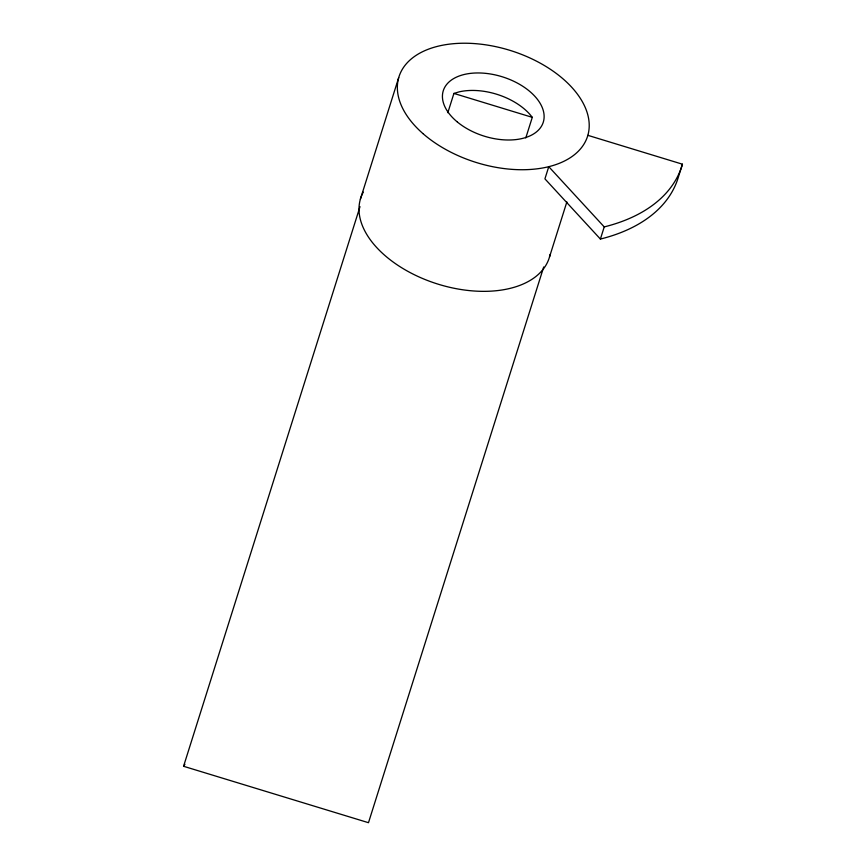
<?xml version="1.0" encoding="UTF-8"?>
<svg xmlns="http://www.w3.org/2000/svg" width="866" height="866" viewBox="0 0 866 866"><rect width="100%" height="100%" fill="white"/><g stroke="black" fill="none" stroke-linecap="round" stroke-linejoin="round"><path stroke-width="1.3" d="M360.364 199.234L398.706 77.626M543.707 266.966L368.483 822.7L183.57 766.28L360.007 206.671M447.83 112.699L453.914 93.431L459.186 91.85A52.415 31.024 17.5 0 1 529.819 114.301L532.287 117.343L525.803 137.9M549.509 256.942L566.873 201.897M604.23 226.903L548.763 166.683L544.92 178.851L600.398 239.059L604.23 226.903A197.773 117.083 17.5 0 0 682.43 164.194L587.862 135.334M682.43 164.194L678.598 176.35A197.773 117.083 17.5 0 1 600.398 239.059M183.57 766.28L184.934 764.299M453.914 93.431L532.287 117.343M550.126 254.463A98.886 58.542 17.5 0 1 434.71 283.074A98.886 58.542 17.5 0 1 363.276 192.133M422.922 133.57A98.886 58.542 17.5 0 0 584.94 142.435A98.886 58.542 17.5 0 0 471.981 43.43A98.886 58.542 17.5 0 0 422.922 133.57M457.4 122.041A52.415 31.024 17.5 0 0 542.419 124.423A52.415 31.024 17.5 0 0 480.024 72.982A52.415 31.024 17.5 0 0 457.4 122.041"/></g></svg>
